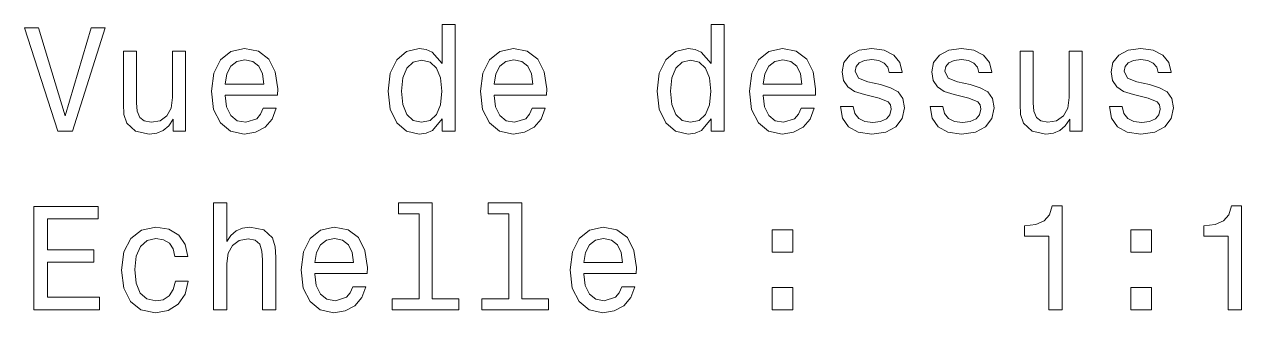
# Model space of a CAD drawing. Extents: x 315 to 857, y 212 to 651.
# Drawn here: x 427.61 to 468.83, y 273.86 to 283.62 of the extents above; entities that cross this region are included whole.
import ezdxf

# ---------------------------------------------------------------- set-up
doc = ezdxf.new("R2010")
doc.units = 0

msp = doc.modelspace()

# ---------------------------------------------------------------- linework, layer by layer
at = {"color": 7, "lineweight": 13}
for points in [[(441.755, 280.419), (441.755, 280), (442.199, 280), (442.199, 283.621), (441.76, 283.621), (441.76, 282.295), (441.422, 282.678), (441.215, 282.769), (440.978, 282.804), (440.55, 282.703), (440.217, 282.421), (440, 281.967), (439.924, 281.357), (440, 280.746), (440.217, 280.287), (440.55, 280), (440.978, 279.904), (441.215, 279.939), (441.427, 280.03)], [(450.863, 280.419), (450.863, 280), (451.307, 280), (451.307, 283.621), (450.868, 283.621), (450.868, 282.295), (450.53, 282.678), (450.323, 282.769), (450.086, 282.804), (449.658, 282.703), (449.325, 282.421), (449.108, 281.967), (449.032, 281.357), (449.108, 280.746), (449.325, 280.287), (449.658, 280), (450.086, 279.904), (450.323, 279.939), (450.535, 280.03)], [(429.868, 283.505), (428.991, 280.525), (428.088, 283.505), (427.609, 283.505), (428.738, 280), (429.243, 280), (430.347, 283.505)], [(434.407, 281.225), (436.182, 281.225), (436.187, 281.432), (436.107, 282.012), (435.885, 282.446), (435.532, 282.708), (435.063, 282.804), (434.604, 282.703), (434.251, 282.421), (434.024, 281.962), (433.943, 281.357), (434.019, 280.736), (434.246, 280.282), (434.594, 280), (435.048, 279.904), (435.441, 279.97), (435.764, 280.141), (436.001, 280.414), (436.137, 280.777), (435.698, 280.777), (435.607, 280.575), (435.476, 280.424), (435.103, 280.303), (434.816, 280.358), (434.599, 280.535), (434.457, 280.822), (434.407, 281.21)], [(443.515, 281.225), (445.29, 281.225), (445.295, 281.432), (445.215, 282.012), (444.993, 282.446), (444.64, 282.708), (444.171, 282.804), (443.712, 282.703), (443.359, 282.421), (443.132, 281.962), (443.051, 281.357), (443.127, 280.736), (443.354, 280.282), (443.702, 280), (444.156, 279.904), (444.549, 279.97), (444.872, 280.141), (445.109, 280.414), (445.245, 280.777), (444.806, 280.777), (444.715, 280.575), (444.584, 280.424), (444.211, 280.303), (443.924, 280.358), (443.707, 280.535), (443.566, 280.822), (443.515, 281.21)], [(452.623, 281.225), (454.398, 281.225), (454.403, 281.432), (454.323, 282.012), (454.101, 282.446), (453.748, 282.708), (453.279, 282.804), (452.82, 282.703), (452.467, 282.421), (452.24, 281.962), (452.159, 281.357), (452.235, 280.736), (452.462, 280.282), (452.81, 280), (453.264, 279.904), (453.657, 279.97), (453.98, 280.141), (454.217, 280.414), (454.353, 280.777), (453.914, 280.777), (453.823, 280.575), (453.692, 280.424), (453.319, 280.303), (453.032, 280.358), (452.815, 280.535), (452.674, 280.822), (452.623, 281.21)], [(456.597, 281.579), (456.169, 281.679), (455.851, 281.795), (455.745, 282.032), (455.775, 282.199), (455.881, 282.32), (456.053, 282.396), (456.3, 282.426), (456.537, 282.396), (456.723, 282.305), (456.844, 282.169), (456.895, 281.987), (457.329, 281.987), (457.329, 281.997), (457.253, 282.325), (457.046, 282.582), (456.723, 282.744), (456.3, 282.804), (455.871, 282.744), (455.558, 282.577), (455.362, 282.33), (455.301, 282.017), (455.347, 281.715), (455.488, 281.503), (455.72, 281.352), (456.058, 281.246), (456.552, 281.125), (456.854, 280.999), (456.935, 280.898), (456.965, 280.746), (456.92, 280.56), (456.799, 280.419), (456.602, 280.328), (456.34, 280.298), (456.063, 280.328), (455.861, 280.434), (455.725, 280.605), (455.669, 280.842), (455.241, 280.842), (455.311, 280.439), (455.518, 280.146), (455.846, 279.97), (456.3, 279.904), (456.774, 279.97), (457.122, 280.146), (457.334, 280.429), (457.409, 280.797), (457.354, 281.115), (457.197, 281.331), (456.94, 281.473)], [(459.633, 281.579), (459.205, 281.679), (458.887, 281.795), (458.781, 282.032), (458.811, 282.199), (458.917, 282.32), (459.089, 282.396), (459.336, 282.426), (459.573, 282.396), (459.759, 282.305), (459.88, 282.169), (459.931, 281.987), (460.365, 281.987), (460.365, 281.997), (460.289, 282.325), (460.082, 282.582), (459.759, 282.744), (459.336, 282.804), (458.907, 282.744), (458.594, 282.577), (458.398, 282.33), (458.337, 282.017), (458.383, 281.715), (458.524, 281.503), (458.756, 281.352), (459.094, 281.246), (459.588, 281.125), (459.891, 280.999), (459.971, 280.898), (460.001, 280.746), (459.956, 280.56), (459.835, 280.419), (459.638, 280.328), (459.376, 280.298), (459.099, 280.328), (458.897, 280.434), (458.761, 280.605), (458.705, 280.842), (458.277, 280.842), (458.347, 280.439), (458.554, 280.146), (458.882, 279.97), (459.336, 279.904), (459.81, 279.97), (460.158, 280.146), (460.37, 280.429), (460.445, 280.797), (460.39, 281.115), (460.233, 281.331), (459.976, 281.473)], [(465.705, 281.579), (465.277, 281.679), (464.959, 281.795), (464.853, 282.032), (464.883, 282.199), (464.989, 282.32), (465.161, 282.396), (465.408, 282.426), (465.645, 282.396), (465.831, 282.305), (465.952, 282.169), (466.003, 281.987), (466.437, 281.987), (466.437, 281.997), (466.361, 282.325), (466.154, 282.582), (465.831, 282.744), (465.408, 282.804), (464.979, 282.744), (464.666, 282.577), (464.47, 282.33), (464.409, 282.017), (464.455, 281.715), (464.596, 281.503), (464.828, 281.352), (465.166, 281.246), (465.66, 281.125), (465.963, 280.999), (466.043, 280.898), (466.073, 280.746), (466.028, 280.56), (465.907, 280.419), (465.71, 280.328), (465.448, 280.298), (465.171, 280.328), (464.969, 280.434), (464.833, 280.605), (464.777, 280.842), (464.349, 280.842), (464.419, 280.439), (464.626, 280.146), (464.954, 279.97), (465.408, 279.904), (465.882, 279.97), (466.23, 280.146), (466.442, 280.429), (466.517, 280.797), (466.462, 281.115), (466.305, 281.331), (466.048, 281.473)], [(433.071, 282.708), (432.627, 282.708), (432.627, 281.145), (432.576, 280.782), (432.43, 280.519), (432.203, 280.358), (431.906, 280.308), (431.669, 280.348), (431.517, 280.469), (431.432, 280.676), (431.411, 280.968), (431.411, 282.708), (430.968, 282.708), (430.968, 280.928), (430.983, 280.57), (431.079, 280.272), (431.371, 280), (431.84, 279.904), (432.092, 279.939), (432.309, 280.03), (432.496, 280.187), (432.647, 280.414), (432.647, 280), (433.071, 280)], [(434.407, 281.599), (434.463, 281.947), (434.599, 282.204), (434.805, 282.36), (435.078, 282.416), (435.345, 282.36), (435.552, 282.204), (435.678, 281.947), (435.723, 281.599)], [(441.054, 282.406), (441.347, 282.335), (441.568, 282.138), (441.7, 281.811), (441.75, 281.357), (441.7, 280.898), (441.568, 280.57), (441.347, 280.368), (441.054, 280.303), (440.777, 280.368), (440.565, 280.57), (440.424, 280.903), (440.378, 281.357), (440.424, 281.805), (440.565, 282.133), (440.777, 282.335)], [(443.515, 281.599), (443.571, 281.947), (443.707, 282.204), (443.914, 282.36), (444.186, 282.416), (444.453, 282.36), (444.66, 282.204), (444.786, 281.947), (444.831, 281.599)], [(450.162, 282.406), (450.455, 282.335), (450.677, 282.138), (450.808, 281.811), (450.858, 281.357), (450.808, 280.898), (450.677, 280.57), (450.455, 280.368), (450.162, 280.303), (449.885, 280.368), (449.673, 280.57), (449.532, 280.903), (449.486, 281.357), (449.532, 281.805), (449.673, 282.133), (449.885, 282.335)], [(452.623, 281.599), (452.679, 281.947), (452.815, 282.204), (453.022, 282.36), (453.294, 282.416), (453.561, 282.36), (453.768, 282.204), (453.894, 281.947), (453.939, 281.599)], [(463.431, 282.708), (462.987, 282.708), (462.987, 281.145), (462.937, 280.782), (462.79, 280.519), (462.563, 280.358), (462.266, 280.308), (462.029, 280.348), (461.878, 280.469), (461.792, 280.676), (461.772, 280.968), (461.772, 282.708), (461.328, 282.708), (461.328, 280.928), (461.343, 280.57), (461.439, 280.272), (461.731, 280), (462.2, 279.904), (462.452, 279.939), (462.669, 280.03), (462.856, 280.187), (463.007, 280.414), (463.007, 280), (463.431, 280)], [(427.932, 273.953), (430.151, 273.953), (430.151, 274.377), (428.396, 274.377), (428.396, 275.562), (429.959, 275.562), (429.959, 275.981), (428.396, 275.981), (428.396, 277.03), (430.11, 277.03), (430.11, 277.453), (427.932, 277.453)], [(434.019, 273.953), (434.463, 273.953), (434.463, 275.517), (434.508, 275.875), (434.654, 276.137), (434.881, 276.298), (435.184, 276.359), (435.426, 276.308), (435.577, 276.172), (435.653, 275.945), (435.678, 275.643), (435.678, 273.953), (436.122, 273.953), (436.122, 275.733), (436.102, 276.091), (436.011, 276.389), (435.713, 276.661), (435.249, 276.757), (434.997, 276.722), (434.78, 276.626), (434.599, 276.475), (434.463, 276.268), (434.463, 277.574), (434.019, 277.574)], [(440.973, 277.201), (440.973, 274.326), (440.061, 274.326), (440.061, 273.953), (442.325, 273.953), (442.325, 274.326), (441.417, 274.326), (441.417, 277.574), (440.277, 277.574), (440.277, 277.201)], [(444.009, 277.201), (444.009, 274.326), (443.097, 274.326), (443.097, 273.953), (445.361, 273.953), (445.361, 274.326), (444.453, 274.326), (444.453, 277.574), (443.313, 277.574), (443.313, 277.201)], [(462.296, 273.953), (462.755, 273.953), (462.755, 277.478), (462.412, 277.478), (462.321, 277.171), (462.14, 276.964), (461.862, 276.843), (461.479, 276.803), (461.479, 276.445), (462.296, 276.445)], [(468.368, 273.953), (468.827, 273.953), (468.827, 277.478), (468.484, 277.478), (468.393, 277.171), (468.212, 276.964), (467.934, 276.843), (467.551, 276.803), (467.551, 276.445), (468.368, 276.445)], [(432.707, 275.764), (433.146, 275.764), (433.055, 276.167), (432.839, 276.485), (432.501, 276.682), (432.062, 276.757), (431.578, 276.656), (431.21, 276.374), (430.978, 275.915), (430.897, 275.3), (430.973, 274.689), (431.2, 274.236), (431.558, 273.953), (432.047, 273.857), (432.481, 273.933), (432.818, 274.145), (433.05, 274.478), (433.151, 274.921), (432.728, 274.921), (432.652, 274.639), (432.511, 274.427), (432.309, 274.296), (432.062, 274.256), (431.754, 274.321), (431.532, 274.523), (431.396, 274.851), (431.351, 275.315), (431.396, 275.769), (431.537, 276.097), (431.764, 276.298), (432.062, 276.369), (432.324, 276.323), (432.521, 276.207), (432.652, 276.016)], [(437.443, 275.179), (439.218, 275.179), (439.223, 275.385), (439.143, 275.965), (438.921, 276.399), (438.568, 276.661), (438.099, 276.757), (437.64, 276.656), (437.287, 276.374), (437.06, 275.915), (436.979, 275.31), (437.055, 274.689), (437.282, 274.236), (437.63, 273.953), (438.084, 273.857), (438.477, 273.923), (438.8, 274.094), (439.037, 274.367), (439.173, 274.73), (438.734, 274.73), (438.643, 274.528), (438.512, 274.377), (438.139, 274.256), (437.852, 274.311), (437.635, 274.488), (437.494, 274.775), (437.443, 275.164)], [(446.551, 275.179), (448.326, 275.179), (448.331, 275.385), (448.251, 275.965), (448.029, 276.399), (447.676, 276.661), (447.207, 276.757), (446.748, 276.656), (446.395, 276.374), (446.168, 275.915), (446.087, 275.31), (446.163, 274.689), (446.39, 274.236), (446.738, 273.953), (447.192, 273.857), (447.585, 273.923), (447.908, 274.094), (448.145, 274.367), (448.281, 274.73), (447.842, 274.73), (447.751, 274.528), (447.62, 274.377), (447.247, 274.256), (446.96, 274.311), (446.743, 274.488), (446.602, 274.775), (446.551, 275.164)], [(452.931, 275.91), (453.627, 275.91), (453.627, 276.661), (452.931, 276.661)], [(465.075, 275.91), (465.771, 275.91), (465.771, 276.661), (465.075, 276.661)], [(437.443, 275.552), (437.499, 275.9), (437.635, 276.157), (437.841, 276.313), (438.114, 276.369), (438.381, 276.313), (438.588, 276.157), (438.714, 275.9), (438.759, 275.552)], [(446.551, 275.552), (446.607, 275.9), (446.743, 276.157), (446.95, 276.313), (447.222, 276.369), (447.489, 276.313), (447.696, 276.157), (447.822, 275.9), (447.867, 275.552)], [(452.931, 273.953), (453.627, 273.953), (453.627, 274.705), (452.931, 274.705)], [(465.075, 273.953), (465.771, 273.953), (465.771, 274.705), (465.075, 274.705)]]:
    msp.add_lwpolyline(points, close=True, dxfattribs=at)

doc.saveas('drawing.dxf')
